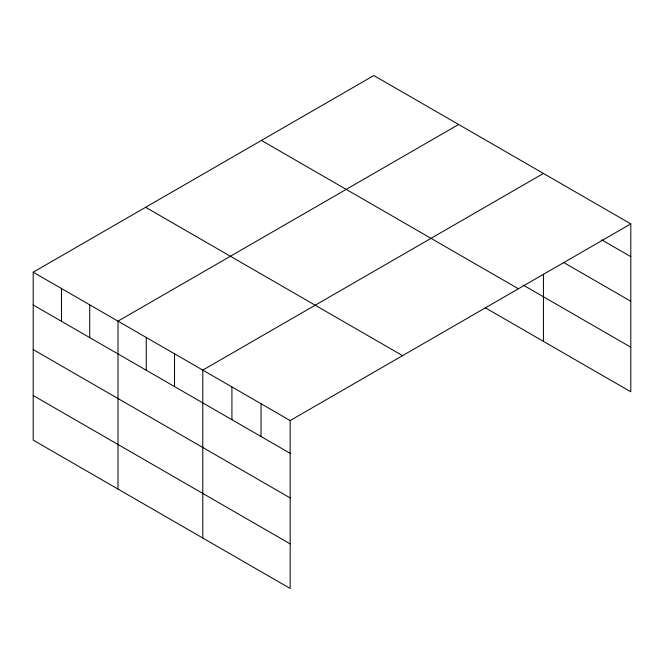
<?xml version="1.0" encoding="UTF-8"?>
<svg xmlns="http://www.w3.org/2000/svg" width="664" height="664" viewBox="0 0 664 664"><rect width="100%" height="100%" fill="white"/><g stroke="black" fill="none" stroke-linecap="round" stroke-linejoin="round"><path stroke-width="1" d="M630.8 223.884L373.84 75.53L33.2 272.198L33.2 440.116L290.16 588.47L290.16 420.553L630.8 223.884L630.8 391.801L485.135 307.706M458.633 124.483L118.001 321.152L118.001 489.069M543.434 173.445L202.794 370.105L202.794 538.031M601.675 239.845L630.8 256.661M563.728 262.537L630.8 301.257M523.116 285.039L630.8 347.206M261.425 140.428L518.393 288.782M145.607 207.292L402.575 355.647M33.2 272.198L290.16 420.553M33.2 304.975L290.16 453.329M33.2 349.571L290.16 497.925M33.2 395.52L290.16 543.874M543.434 274.307L543.434 341.362M261.035 403.737L261.035 436.514M231.919 386.921L231.919 419.698M174.532 353.787L174.532 386.564M146.263 337.47L146.263 370.246M89.731 304.834L89.731 337.611M61.47 288.516L61.47 321.293"/></g></svg>
